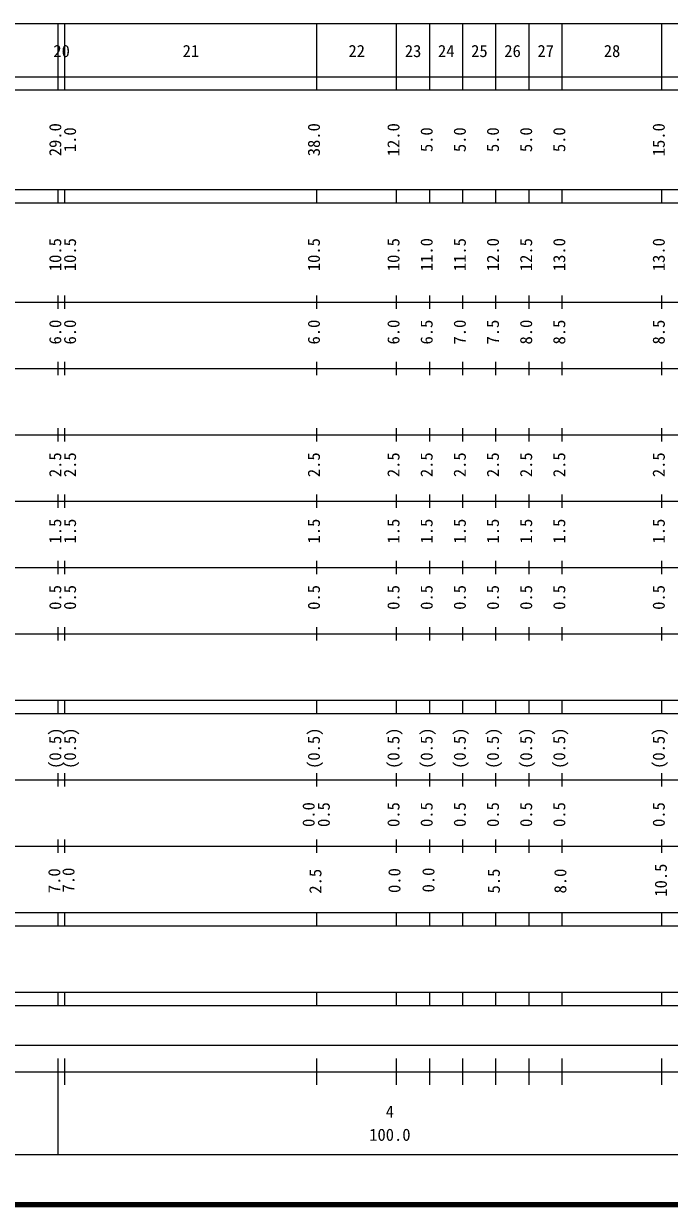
# Model space of a CAD drawing. Units: millimetres on the paper, enlarged 1000 times. Extents: x 40000 to 680000, y 20000 to 380000.
# Drawn here: x 362770 to 460148, y 20000 to 198000 of the extents above; entities that cross this region are included whole.
import ezdxf
from ezdxf.enums import TextEntityAlignment as Align

# ---------------------------------------------------------------- set-up
doc = ezdxf.new("R2010")
doc.units = ezdxf.units.MM
doc.header["$LTSCALE"] = 1000
doc.layers.add('M-TTL', color=2, linetype='Continuous', lineweight=140)
doc.layers.add('M-TTL-BAND', color=7, linetype='Continuous', lineweight=25)
doc.styles.add('ＭＳ ゴシック', font='')
doc.styles.get('ＭＳ ゴシック').set_extended_font_data('MS Gothic')

msp = doc.modelspace()

# ---------------------------------------------------------------- linework, layer by layer
at = {"layer": 'M-TTL'}
msp.add_line((40000, 20000), (680000, 20000), dxfattribs=at)
at = {"layer": 'M-TTL-BAND'}
for p, q in [((68000, 198000), (579000, 198000)), ((368000, 188000), (368000, 198000)), ((369000, 188000), (369000, 198000)), ((407000, 188000), (407000, 198000)), ((419000, 188000), (419000, 198000)), ((424000, 188000), (424000, 198000)), ((429000, 188000), (429000, 198000)), ((434000, 188000), (434000, 198000)), ((439000, 188000), (439000, 198000)), ((444000, 188000), (444000, 198000)), ((459000, 188000), (459000, 198000)), ((40000, 190000), (579000, 190000)), ((40000, 188000), (579000, 188000)), ((40000, 173000), (579000, 173000)), ((368000, 171000), (368000, 173000)), ((369000, 171000), (369000, 173000)), ((407000, 171000), (407000, 173000)), ((419000, 171000), (419000, 173000)), ((424000, 171000), (424000, 173000)), ((429000, 171000), (429000, 173000)), ((434000, 171000), (434000, 173000)), ((439000, 171000), (439000, 173000)), ((444000, 171000), (444000, 173000)), ((459000, 171000), (459000, 173000)), ((40000, 171000), (579000, 171000)), ((368000, 155000), (368000, 157000)), ((369000, 155000), (369000, 157000)), ((407000, 155000), (407000, 157000)), ((419000, 155000), (419000, 157000)), ((424000, 155000), (424000, 157000)), ((429000, 155000), (429000, 157000)), ((434000, 155000), (434000, 157000)), ((439000, 155000), (439000, 157000)), ((444000, 155000), (444000, 157000)), ((459000, 155000), (459000, 157000)), ((40000, 156000), (579000, 156000)), ((46000, 146000), (579000, 146000)), ((368000, 145000), (368000, 147000)), ((369000, 145000), (369000, 147000)), ((407000, 145000), (407000, 147000)), ((419000, 145000), (419000, 147000)), ((424000, 145000), (424000, 147000)), ((429000, 145000), (429000, 147000)), ((434000, 145000), (434000, 147000)), ((439000, 145000), (439000, 147000)), ((444000, 145000), (444000, 147000)), ((459000, 145000), (459000, 147000)), ((52000, 136000), (579000, 136000)), ((368000, 135000), (368000, 137000)), ((369000, 135000), (369000, 137000)), ((407000, 135000), (407000, 137000)), ((419000, 135000), (419000, 137000)), ((424000, 135000), (424000, 137000)), ((429000, 135000), (429000, 137000)), ((434000, 135000), (434000, 137000)), ((439000, 135000), (439000, 137000)), ((444000, 135000), (444000, 137000)), ((459000, 135000), (459000, 137000)), ((368000, 125000), (368000, 127000)), ((369000, 125000), (369000, 127000)), ((407000, 125000), (407000, 127000)), ((419000, 125000), (419000, 127000)), ((424000, 125000), (424000, 127000)), ((429000, 125000), (429000, 127000)), ((434000, 125000), (434000, 127000)), ((439000, 125000), (439000, 127000)), ((444000, 125000), (444000, 127000)), ((459000, 125000), (459000, 127000)), ((46000, 126000), (579000, 126000)), ((52000, 116000), (579000, 116000)), ((368000, 115000), (368000, 117000)), ((369000, 115000), (369000, 117000)), ((407000, 115000), (407000, 117000)), ((419000, 115000), (419000, 117000)), ((424000, 115000), (424000, 117000)), ((429000, 115000), (429000, 117000)), ((434000, 115000), (434000, 117000)), ((439000, 115000), (439000, 117000)), ((444000, 115000), (444000, 117000)), ((459000, 115000), (459000, 117000)), ((368000, 105000), (368000, 107000)), ((369000, 105000), (369000, 107000)), ((407000, 105000), (407000, 107000)), ((419000, 105000), (419000, 107000)), ((424000, 105000), (424000, 107000)), ((429000, 105000), (429000, 107000)), ((434000, 105000), (434000, 107000)), ((439000, 105000), (439000, 107000)), ((444000, 105000), (444000, 107000)), ((459000, 105000), (459000, 107000)), ((46000, 106000), (579000, 106000)), ((40000, 96000), (579000, 96000)), ((368000, 94000), (368000, 96000)), ((369000, 94000), (369000, 96000)), ((407000, 94000), (407000, 96000)), ((419000, 94000), (419000, 96000)), ((424000, 94000), (424000, 96000)), ((429000, 94000), (429000, 96000)), ((434000, 94000), (434000, 96000)), ((439000, 94000), (439000, 96000)), ((444000, 94000), (444000, 96000)), ((459000, 94000), (459000, 96000)), ((40000, 94000), (579000, 94000)), ((49000, 84000), (579000, 84000)), ((368000, 83000), (368000, 85000)), ((369000, 83000), (369000, 85000)), ((407000, 83000), (407000, 85000)), ((419000, 83000), (419000, 85000)), ((424000, 83000), (424000, 85000)), ((429000, 83000), (429000, 85000)), ((434000, 83000), (434000, 85000)), ((439000, 83000), (439000, 85000)), ((444000, 83000), (444000, 85000)), ((459000, 83000), (459000, 85000)), ((368000, 73000), (368000, 75000)), ((369000, 73000), (369000, 75000)), ((407000, 73000), (407000, 75000)), ((419000, 73000), (419000, 75000)), ((424000, 73000), (424000, 75000)), ((429000, 73000), (429000, 75000)), ((434000, 73000), (434000, 75000)), ((439000, 73000), (439000, 75000)), ((444000, 73000), (444000, 75000)), ((459000, 73000), (459000, 75000)), ((40000, 74000), (579000, 74000)), ((40000, 64000), (579000, 64000)), ((368000, 62000), (368000, 64000)), ((369000, 62000), (369000, 64000)), ((407000, 62000), (407000, 64000)), ((419000, 62000), (419000, 64000)), ((424000, 62000), (424000, 64000)), ((429000, 62000), (429000, 64000)), ((434000, 62000), (434000, 64000)), ((439000, 62000), (439000, 64000)), ((444000, 62000), (444000, 64000)), ((459000, 62000), (459000, 64000)), ((40000, 62000), (579000, 62000)), ((40000, 52000), (579000, 52000)), ((368000, 50000), (368000, 52000)), ((369000, 50000), (369000, 52000)), ((407000, 50000), (407000, 52000)), ((419000, 50000), (419000, 52000)), ((424000, 50000), (424000, 52000)), ((429000, 50000), (429000, 52000)), ((434000, 50000), (434000, 52000)), ((439000, 50000), (439000, 52000)), ((444000, 50000), (444000, 52000)), ((459000, 50000), (459000, 52000)), ((40000, 50000), (579000, 50000)), ((71000, 44000), (556000, 44000)), ((368000, 27500), (368000, 42000)), ((369000, 38000), (369000, 42000)), ((407000, 38000), (407000, 42000)), ((419000, 38000), (419000, 42000)), ((424000, 38000), (424000, 42000)), ((429000, 38000), (429000, 42000)), ((434000, 38000), (434000, 42000)), ((439000, 38000), (439000, 42000)), ((444000, 38000), (444000, 42000)), ((459000, 38000), (459000, 42000)), ((40000, 40000), (579000, 40000)), ((68000, 27500), (579000, 27500))]:
    msp.add_line(p, q, dxfattribs=at)

# ---------------------------------------------------------------- texts
at = {"layer": 'M-TTL-BAND', "style": 'ＭＳ ゴシック'}
for s, p in [('20', (368500, 192405)), ('21', (388000, 192405)), ('22', (413000, 192405)), ('23', (421500, 192405)), ('24', (426500, 192405)), ('25', (431500, 192405)), ('26', (436500, 192405)), ('27', (441500, 192405)), ('28', (451500, 192405)), ('4', (418000, 32523)), ('100.0', (418000, 29033))]:
    msp.add_text(s, height=1833, dxfattribs=at).set_placement(p, align=Align.BOTTOM_CENTER)
for s, p in [('29.0', (369000, 180500)), ('1.0', (371222, 180500)), ('38.0', (408000, 180500)), ('12.0', (420000, 180500)), ('5.0', (425000, 180500)), ('5.0', (430000, 180500)), ('5.0', (435000, 180500)), ('5.0', (440000, 180500)), ('5.0', (445000, 180500)), ('15.0', (460000, 180500)), ('10.5', (369000, 163174)), ('10.5', (371222, 163174)), ('10.5', (408000, 163174)), ('10.5', (420000, 163174)), ('11.0', (425000, 163174)), ('11.5', (430000, 163174)), ('12.0', (435000, 163174)), ('12.5', (440000, 163174)), ('13.0', (445000, 163174)), ('13.0', (460000, 163174)), ('6.0', (369000, 151500)), ('6.0', (371222, 151500)), ('6.0', (408000, 151500)), ('6.0', (420000, 151500)), ('6.5', (425000, 151500)), ('7.0', (430000, 151500)), ('7.5', (435000, 151500)), ('8.0', (440000, 151500)), ('8.5', (445000, 151500)), ('8.5', (460000, 151500)), ('2.5', (369000, 131500)), ('2.5', (371222, 131500)), ('2.5', (408000, 131500)), ('2.5', (420000, 131500)), ('2.5', (425000, 131500)), ('2.5', (430000, 131500)), ('2.5', (435000, 131500)), ('2.5', (440000, 131500)), ('2.5', (445000, 131500)), ('2.5', (460000, 131500)), ('1.5', (369000, 121500)), ('1.5', (371222, 121500)), ('1.5', (408000, 121500)), ('1.5', (420000, 121500)), ('1.5', (425000, 121500)), ('1.5', (430000, 121500)), ('1.5', (435000, 121500)), ('1.5', (440000, 121500)), ('1.5', (445000, 121500)), ('1.5', (460000, 121500)), ('0.5', (369000, 111500)), ('0.5', (371222, 111500)), ('0.5', (408000, 111500)), ('0.5', (420000, 111500)), ('0.5', (425000, 111500)), ('0.5', (430000, 111500)), ('0.5', (435000, 111500)), ('0.5', (440000, 111500)), ('0.5', (445000, 111500)), ('0.5', (460000, 111500)), ('(0.5)', (369000, 88764)), ('(0.5)', (371222, 88764)), ('(0.5)', (408000, 88764)), ('(0.5)', (420000, 88764)), ('(0.5)', (425000, 88764)), ('(0.5)', (430000, 88764)), ('(0.5)', (435000, 88764)), ('(0.5)', (440000, 88764)), ('(0.5)', (445000, 88764)), ('(0.5)', (460000, 88764)), ('0.0', (407200, 78764)), ('0.5', (409489, 78764)), ('0.5', (420000, 78764)), ('0.5', (425000, 78764)), ('0.5', (430000, 78764)), ('0.5', (435000, 78764)), ('0.5', (440000, 78764)), ('0.5', (445000, 78764)), ('0.5', (460000, 78764)), ('10.5', (460320, 68876)), ('7.0', (368854, 68794)), ('7.0', (370991, 68891)), ('2.5', (408228, 68713)), ('0.0', (420141, 68820)), ('0.0', (425269, 68898)), ('5.5', (435138, 68743)), ('8.0', (445161, 68743))]:
    msp.add_text(s, height=1833, rotation=90, dxfattribs=at).set_placement(p, align=Align.BOTTOM_CENTER)

doc.saveas('drawing.dxf')
